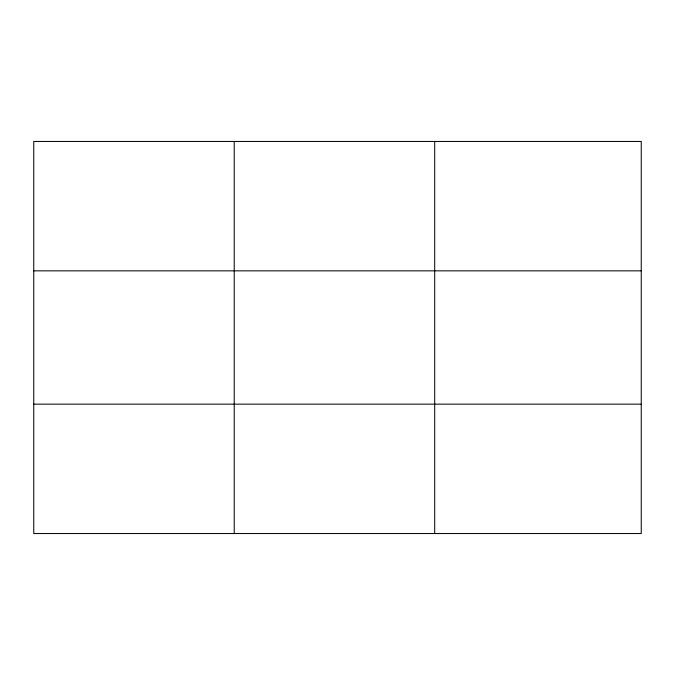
<?xml version="1.0" encoding="UTF-8"?>
<svg xmlns="http://www.w3.org/2000/svg" width="675" height="675" viewBox="0 0 675 675"><rect width="100%" height="100%" fill="white"/><g stroke="black" fill="none" stroke-linecap="round" stroke-linejoin="round"><path stroke-width="1.01" d="M234.225 141.455L234.225 533.545M434.7 141.455L434.7 533.545M641.25 404.156L641.25 533.545L33.75 533.545L33.75 141.455L641.25 141.455L641.25 404.156L33.75 404.156M33.75 270.844L641.25 270.844"/></g></svg>
